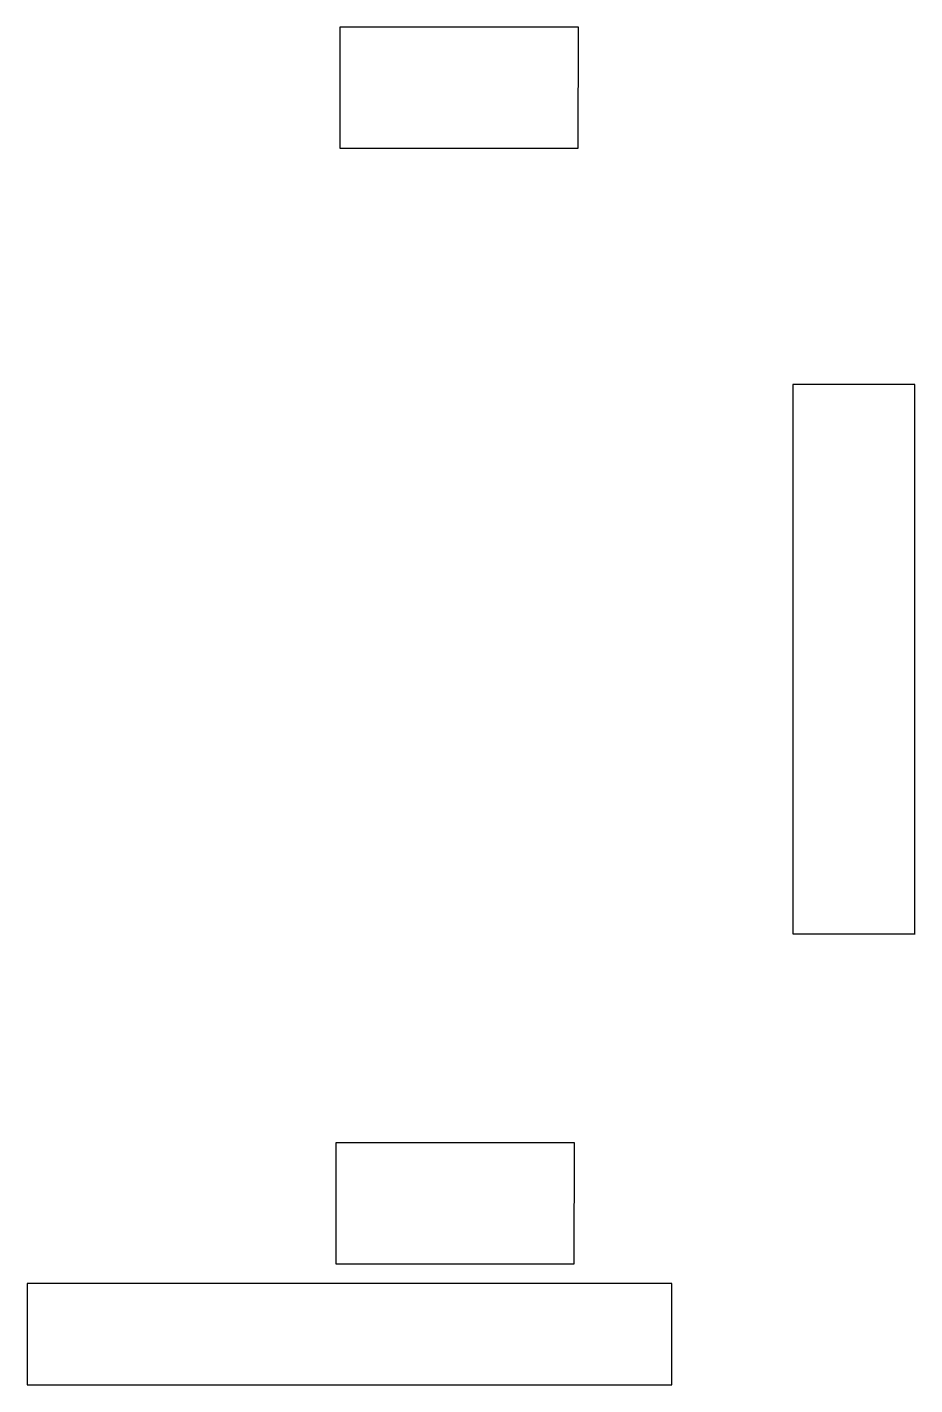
# Model space of a CAD drawing. Header units: inches. Extents: x 0 to 188, y 1 to 48.
# Drawn here: x 162.65 to 188.44, y 8.26 to 47.72 of the extents above; entities that cross this region are included whole.
import ezdxf

# ---------------------------------------------------------------- set-up
doc = ezdxf.new("R2010")
doc.units = ezdxf.units.IN
doc.header["$MEASUREMENT"] = 0

msp = doc.modelspace()

# ---------------------------------------------------------------- linework, layer by layer
for p, q in [((178.665, 47.716), (171.729, 47.716)), ((171.729, 47.716), (171.729, 44.199)), ((178.653, 44.199), (178.665, 47.716)), ((171.729, 44.199), (178.653, 44.199)), ((188.436, 37.335), (184.896, 37.335)), ((184.896, 37.335), (184.896, 21.373)), ((188.436, 21.35), (188.436, 37.335)), ((184.896, 21.373), (188.436, 21.373)), ((178.551, 15.297), (171.614, 15.297)), ((171.614, 15.297), (171.614, 11.781)), ((178.539, 11.781), (178.551, 15.297)), ((171.614, 11.781), (178.539, 11.781)), ((181.377, 11.214), (162.646, 11.214)), ((162.646, 11.214), (162.646, 8.264)), ((181.377, 8.264), (181.377, 11.214)), ((162.646, 8.264), (181.377, 8.264))]:
    msp.add_line(p, q)

doc.saveas('drawing.dxf')
